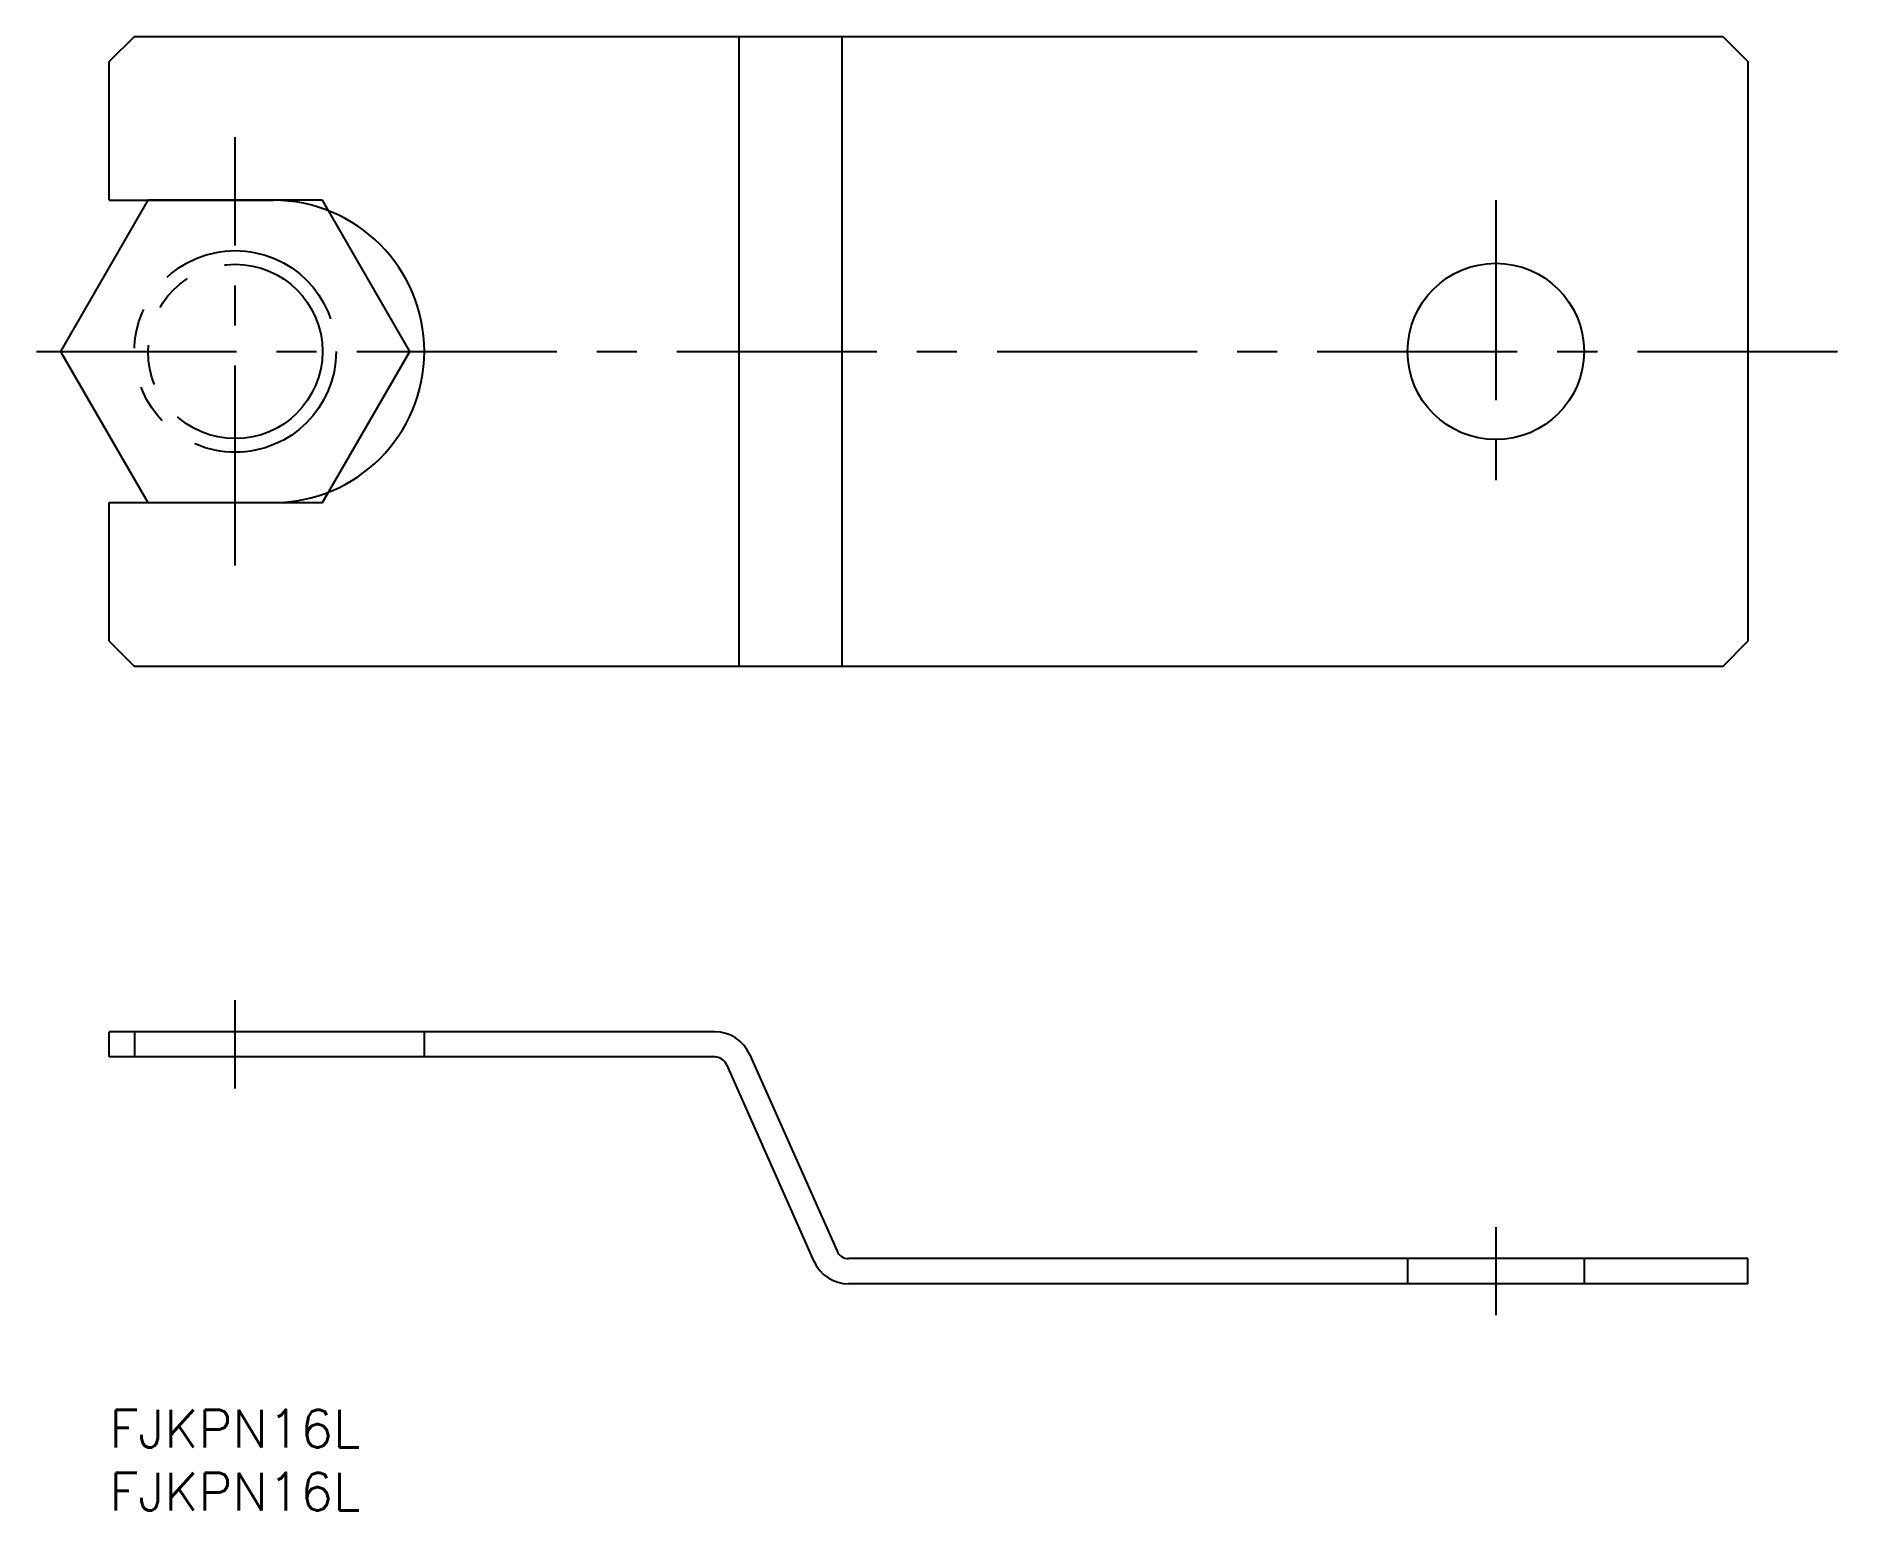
# Model space of a CAD drawing. Extents: x -6 to 139, y -8 to 109.
import ezdxf

# ---------------------------------------------------------------- set-up
doc = ezdxf.new("R2010")
doc.units = 0
doc.header["$LTSCALE"] = 0.5
for name, pattern in [('CENTER', [50.8, 31.75, -6.35, 6.35, -6.35]), ('DASHED', [19.05, 12.7, -6.35]), ('PHANTOM', [63.5, 31.75, -6.35, 6.35, -6.35, 6.35, -6.35])]:
    doc.linetypes.add(name, pattern=pattern)
for name, color, linetype in [('MSM_CENTER', 1, 'CENTER'), ('MSM_CONTINUOUS', 7, 'CONTINUOUS'), ('MSM_DASHED', 4, 'DASHED'), ('MSM_IMAGINARY', 6, 'PHANTOM'), ('MSM_PART_NUMBER', 7, 'CONTINUOUS')]:
    doc.layers.add(name, color=color, linetype=linetype)
doc.styles.get("Standard").update_dxf_attribs({"font": 'txt.shx', "height": 3, "bigfont": 'bigfont.shx'})

# ---------------------------------------------------------------- blocks, each defined once
blk = doc.blocks.new('*U4')
at = {"layer": 'MSM_PART_NUMBER'}
blk.add_text('FJKPN16L', height=3, dxfattribs=at).set_placement((0, -3))
blk = doc.blocks.new('*U5')
at = {"layer": 'MSM_PART_NUMBER'}
blk.add_text('FJKPN16L', height=3, dxfattribs=at).set_placement((0, -8))

msp = doc.modelspace()

# ---------------------------------------------------------------- linework, layer by layer
at = {"layer": 'MSM_CENTER'}
for p, q in [((10, 67), (10, 101)), ((110, 96), (110, 72)), ((-5.77, 84), (138.86, 84)), ((10, 25.5), (10, 32.5)), ((110, 14.5), (110, 7.5))]:
    msp.add_line(p, q, dxfattribs=at)
at = {"layer": 'MSM_CONTINUOUS'}
for p, q in [((2, 109), (0, 107)), ((2, 109), (128, 109)), ((49.98, 59), (49.98, 109)), ((58.14, 59), (58.14, 109)), ((128, 109), (130, 107)), ((0, 96), (0, 107)), ((130, 107), (130, 61)), ((0, 96), (13, 96)), ((0, 72), (13, 72)), ((0, 61), (0, 72)), ((0, 61), (2, 59)), ((128, 59), (130, 61)), ((128, 59), (2, 59)), ((48.05, 30), (0, 30)), ((0, 28), (0, 30)), ((2, 30), (2, 28)), ((48.05, 28), (0, 28)), ((50.79, 28.22), (57.74, 12.59)), ((48.96, 27.41), (55.91, 11.78)), ((130, 12), (58.65, 12)), ((130, 10), (130, 12)), ((130, 10), (58.65, 10))]:
    msp.add_line(p, q, dxfattribs=at)
msp.add_circle((110, 84), 7, dxfattribs=at)
for centre, radius, start, end in [((13, 84), 12, 270, 90), ((48.05, 27), 3, 23.9625, 90), ((48.05, 27), 1, 23.9625, 90), ((58.65, 13), 3, 203.9625, 270), ((58.65, 13), 1, 203.9625, 270)]:
    msp.add_arc(centre, radius, start, end, dxfattribs=at)
at = {"layer": 'MSM_DASHED'}
for p, q in [((25, 28), (25, 30)), ((103, 12), (103, 10)), ((117, 12), (117, 10))]:
    msp.add_line(p, q, dxfattribs=at)
at = {"layer": 'MSM_IMAGINARY'}
for p, q in [((3.07, 96), (-3.86, 84)), ((16.93, 96), (3.07, 96)), ((23.86, 84), (16.93, 96)), ((-3.86, 84), (3.07, 72)), ((16.93, 72), (23.86, 84)), ((3.07, 72), (16.93, 72))]:
    msp.add_line(p, q, dxfattribs=at)
for radius in [8, 6.92]:
    msp.add_circle((10, 84), radius, dxfattribs=at)

# ---------------------------------------------------------------- block references
at = {"layer": 'MSM_CONTINUOUS'}
for name in ['*U4', '*U5']:
    msp.add_blockref(name, (0, 0), dxfattribs=at)

doc.saveas('drawing.dxf')
